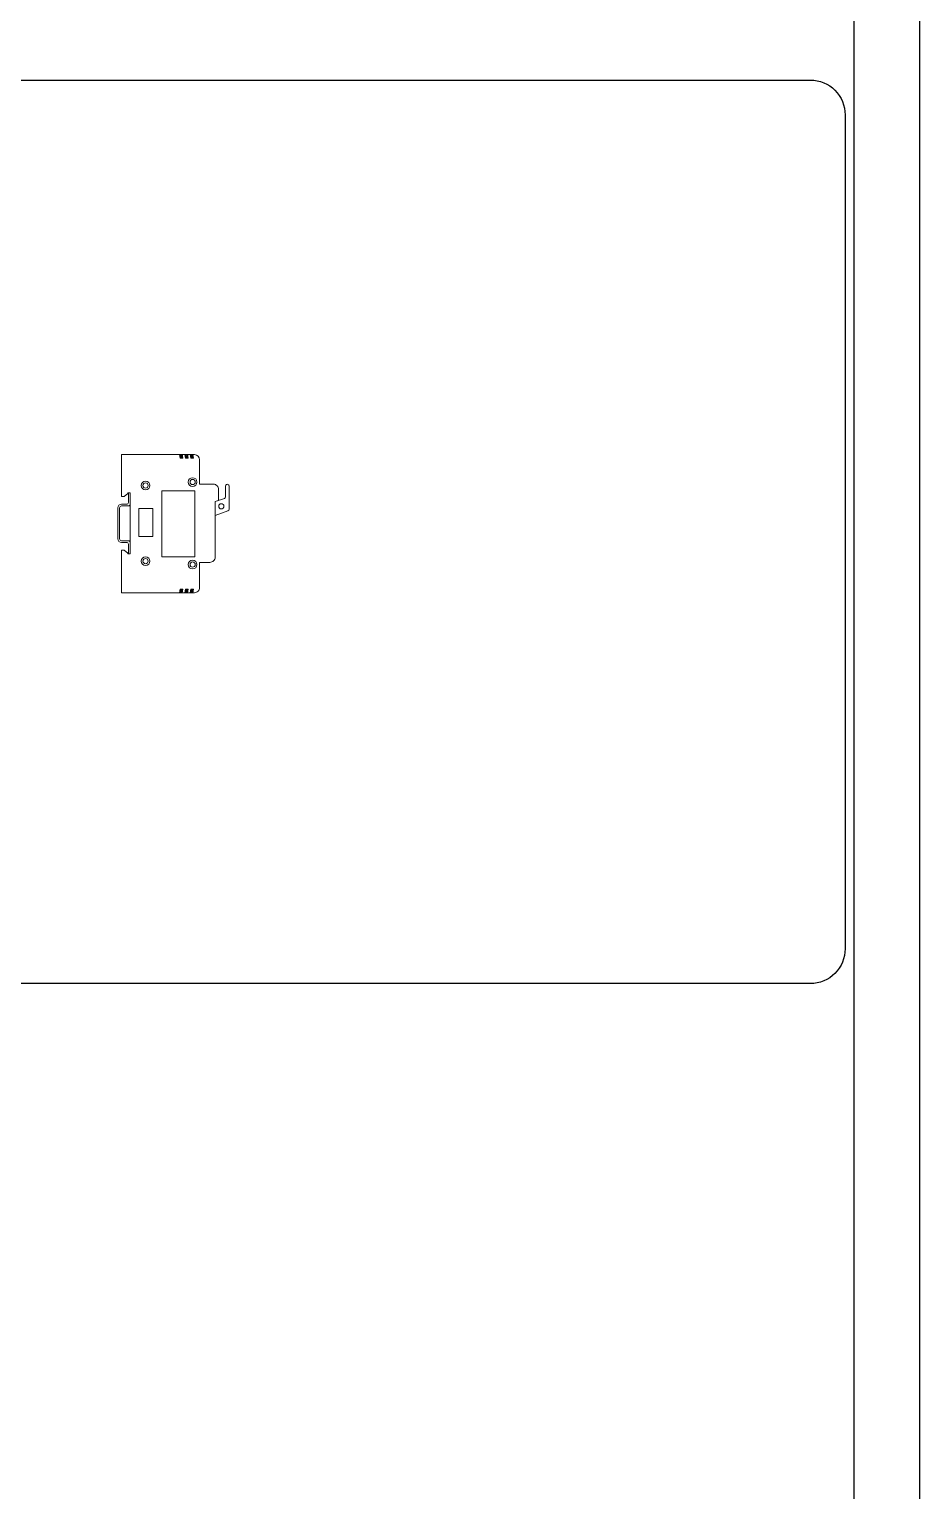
# Model space of a CAD drawing. Header units: millimetres. Extents: x 11116 to 13202, y 85802 to 88728.
# Drawn here: x 12689 to 13202, y 86643 to 87484 of the extents above; entities that cross this region are included whole.
import ezdxf

# ---------------------------------------------------------------- set-up
doc = ezdxf.new("R2010")
doc.units = ezdxf.units.MM

msp = doc.modelspace()

# ---------------------------------------------------------------- hatches: boundary and pattern name
at = {"lineweight": 9}
h = msp.add_hatch(dxfattribs=at)
h.set_pattern_fill('JIS_STN_2.5', color=256, scale=0.3, style=0)
h.set_pattern_definition([(315, (-100307.088, 124614.4988), (-0.530330086, -0.530330086), []), (315, (-100306.5585, 124614.4988), (-0.530330086, -0.530330086), [0.36, -0.15])])
h.paths.add_polyline_path([(12776.06, 87239.16), (12777.59, 87239.16), (12777.99, 87237.2), (12776.46, 87237.2)])
h = msp.add_hatch(dxfattribs=at)
h.set_pattern_fill('JIS_STN_2.5', color=256, scale=0.3, style=0)
h.set_pattern_definition([(315, (-100304.088, 124614.4988), (-0.530330086, -0.530330086), []), (315, (-100303.5585, 124614.4988), (-0.530330086, -0.530330086), [0.36, -0.15])])
h.paths.add_polyline_path([(12779.06, 87239.16), (12780.59, 87239.16), (12780.99, 87237.2), (12779.46, 87237.2)])
h = msp.add_hatch(dxfattribs=at)
h.set_pattern_fill('JIS_STN_2.5', color=256, scale=0.3, style=0)
h.set_pattern_definition([(315, (-100301.088, 124614.4988), (-0.530330086, -0.530330086), []), (315, (-100300.5585, 124614.4988), (-0.530330086, -0.530330086), [0.36, -0.15])])
h.paths.add_polyline_path([(12782.06, 87239.16), (12783.59, 87239.16), (12783.99, 87237.2), (12782.46, 87237.2)])
h = msp.add_hatch(dxfattribs=at)
h.set_pattern_fill('JIS_STN_2.5', color=256, scale=0.3, style=0)
h.set_pattern_definition([(45, (-100307.088, 49784.3448), (-0.530330086, 0.530330086), []), (45, (-100306.5585, 49784.3448), (-0.530330086, 0.530330086), [0.36, -0.15])])
h.paths.add_polyline_path([(12776.06, 87159.68), (12777.59, 87159.68), (12777.99, 87161.64), (12776.46, 87161.64)])
h = msp.add_hatch(dxfattribs=at)
h.set_pattern_fill('JIS_STN_2.5', color=256, scale=0.3, style=0)
h.set_pattern_definition([(45, (-100304.088, 49784.3448), (-0.530330086, 0.530330086), []), (45, (-100303.5585, 49784.3448), (-0.530330086, 0.530330086), [0.36, -0.15])])
h.paths.add_polyline_path([(12779.06, 87159.68), (12780.59, 87159.68), (12780.99, 87161.64), (12779.46, 87161.64)])
h = msp.add_hatch(dxfattribs=at)
h.set_pattern_fill('JIS_STN_2.5', color=256, scale=0.3, style=0)
h.set_pattern_definition([(45, (-100301.088, 49784.3448), (-0.530330086, 0.530330086), []), (45, (-100300.5585, 49784.3448), (-0.530330086, 0.530330086), [0.36, -0.15])])
h.paths.add_polyline_path([(12782.06, 87159.68), (12783.59, 87159.68), (12783.99, 87161.64), (12782.46, 87161.64)])

# ---------------------------------------------------------------- linework, layer by layer
msp.add_line((12798.51, 87212.79), (12796.51, 87212.12), dxfattribs=at)
at = {"color": 6}
msp.add_lwpolyline([(11153.6, 88690.52), (13164.21, 88690.52), (13164.21, 85839.5), (11153.6, 85839.5)], close=True, dxfattribs=at)
at = {"color": 2}
msp.add_lwpolyline([(11173.6, 85878.82), (11173.6, 85801.54), (11115.64, 85801.54), (11115.64, 85859.5), (11192.92, 85859.5), (11192.92, 85801.54), (13124.89, 85801.54), (13124.89, 85859.5), (13202.17, 85859.5), (13202.17, 85801.54), (13144.21, 85801.54), (13144.21, 85878.82), (13202.17, 85878.82), (13202.17, 88651.21)], dxfattribs=at)
at = {"color": 41}
msp.add_lwpolyline([(11802.1, 87454.74), (13139.21, 87454.74, -0.414214), (13159.21, 87434.74), (13159.21, 86954.74, -0.414214), (13139.21, 86934.74), (11802.1, 86934.74, -0.414214), (11782.1, 86954.74), (11782.1, 87434.74, -0.414214)], format="xyb", close=True, dxfattribs=at)
at = {"lineweight": 9}
for points in [[(12747.55, 87217.12), (12746.3, 87217.12), (12746.3, 87216.87), (12744.22, 87215.12), (12742.55, 87215.12), (12742.55, 87239.16), (12784.55, 87239.16, -0.414213), (12787.55, 87236.16), (12787.55, 87222.12), (12795.51, 87222.12, -0.414214), (12798.51, 87219.12), (12798.51, 87212.79)], [(12804.51, 87221.12), (12804.51, 87207.82), (12804.51, 87221.12, 0.414214), (12803.51, 87222.12), (12803.51, 87222.12, 0.414214), (12802.51, 87221.12), (12802.51, 87214.84, -0.322823), (12801.83, 87213.9), (12796.51, 87212.12), (12796.51, 87204.12), (12803.86, 87206.88, 0.312633), (12804.51, 87207.82)], [(12796.51, 87212.12), (12796.51, 87180.13, -0.414214), (12793.51, 87177.13), (12787.55, 87177.13), (12787.55, 87162.68, -0.414214), (12784.55, 87159.68), (12742.55, 87159.68), (12742.55, 87184.12), (12744.22, 87184.12), (12746.3, 87182.37), (12746.3, 87182.12), (12747.55, 87182.12), (12747.55, 87217.12), (12746.3, 87217.12), (12746.3, 87216.87), (12744.22, 87215.12)]]:
    msp.add_lwpolyline(points, format="xyb", dxfattribs=at)
for points in [[(12776.06, 87239.16), (12777.59, 87239.16), (12777.99, 87237.2), (12776.46, 87237.2)], [(12776.06, 87239.16), (12777.59, 87239.16), (12777.99, 87237.2), (12776.46, 87237.2)], [(12779.06, 87239.16), (12780.59, 87239.16), (12780.99, 87237.2), (12779.46, 87237.2)], [(12779.06, 87239.16), (12780.59, 87239.16), (12780.99, 87237.2), (12779.46, 87237.2)], [(12782.06, 87239.16), (12783.59, 87239.16), (12783.99, 87237.2), (12782.46, 87237.2)], [(12782.06, 87239.16), (12783.59, 87239.16), (12783.99, 87237.2), (12782.46, 87237.2)], [(12776.06, 87159.68), (12777.59, 87159.68), (12777.99, 87161.64), (12776.46, 87161.64)], [(12779.06, 87159.68), (12780.59, 87159.68), (12780.99, 87161.64), (12779.46, 87161.64)], [(12782.06, 87159.68), (12783.59, 87159.68), (12783.99, 87161.64), (12782.46, 87161.64)]]:
    msp.add_lwpolyline(points, close=True, dxfattribs=at)
at = {"color": 8, "lineweight": 9}
msp.add_lwpolyline([(12747.55, 87182.12), (12747.55, 87188.62, 0.414214), (12746.55, 87189.62), (12742.55, 87189.62, -0.414214), (12741.55, 87190.62), (12741.55, 87208.62, -0.414214), (12742.55, 87209.62), (12746.55, 87209.62, 0.414214), (12747.55, 87210.62), (12747.55, 87217.12), (12746.55, 87217.12), (12746.55, 87211.62, -0.414214), (12745.55, 87210.62), (12742.55, 87210.62, 0.414214), (12740.55, 87208.62), (12740.55, 87190.62, 0.414214), (12742.55, 87188.62), (12745.55, 87188.62, -0.414214), (12746.55, 87187.62), (12746.55, 87182.12)], format="xyb", close=True, dxfattribs=at)
for points in [[(12765.92, 87180.3), (12784.91, 87180.3), (12784.91, 87218.4), (12765.92, 87218.4)], [(12752.62, 87192.12), (12760.62, 87192.12), (12760.62, 87208.12), (12752.62, 87208.12)]]:
    msp.add_lwpolyline(points, close=True, dxfattribs=at)
for centre, radius in [((12756.48, 87221.39), 2.5), ((12756.48, 87221.39), 1.5), ((12783.55, 87223.39), 2.5), ((12783.55, 87223.39), 1.5), ((12756.48, 87177.86), 2.5), ((12756.48, 87177.86), 1.5), ((12783.55, 87175.86), 2.5), ((12783.55, 87175.86), 1.5)]:
    msp.add_circle(centre, radius, dxfattribs=at)
at = {"lineweight": 9}
msp.add_circle((12800.07, 87209.42), 1.5, dxfattribs=at)

doc.saveas('drawing.dxf')
